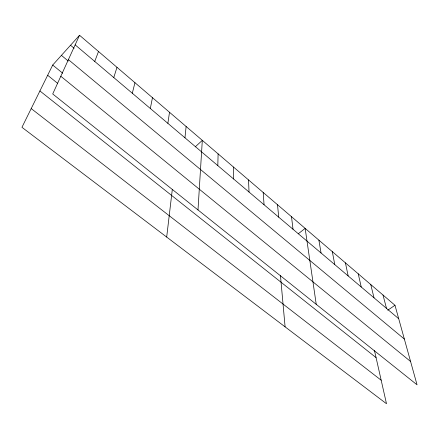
<?xml version="1.0" encoding="UTF-8"?>
<svg xmlns="http://www.w3.org/2000/svg" width="439" height="439" viewBox="0 0 439 439"><rect width="100%" height="100%" fill="white"/><g stroke="black" fill="none" stroke-linecap="round" stroke-linejoin="round"><path stroke-width="0.66" d="M217.815 165.613L218.106 153.869M197.994 209.941L202.313 140.354L195.245 146.851M184.956 137.802L186.12 126.492M166.688 237.065L172.324 189.357M167.874 123.343L169.509 112.274M150.33 108.493L152.459 97.677M132.304 93.238L134.954 82.697M113.783 77.56L116.983 67.31M94.736 61.438L98.517 51.5M79.536 35.257L52.713 93.962L417.05 384.816L394.979 305.275L79.536 35.257L52.707 65.043L21.95 127.31L386.496 403.743L374.423 350.327M298.235 233.806L305.149 228.384L316.234 304.331M387.752 310.214L394.979 305.275M31.202 108.581L381.184 380.234M39.911 90.95L376.069 357.62M47.659 75.261L57.668 83.361M60.807 76.249L410.575 361.484M52.707 65.043L62.678 73.203M68.402 59.622L404.352 339.062M61.422 55.369L68.254 61.043M70.542 45.244L74.125 48.268M75.151 44.86L398.711 318.725M383.006 295.024L386.507 308.397M370.757 284.543L374.023 297.829M358.235 273.826L361.242 287.018M345.422 262.857L348.165 275.944M332.312 251.635L334.776 264.613M318.89 240.144L321.057 253.001M291.496 216.69L293.032 229.284M277.514 204.728L278.721 217.168M280.455 275.472L285.098 326.857M263.197 192.469L264.058 204.755M248.534 179.919L249.028 192.035M233.504 167.056L233.619 178.991"/></g></svg>
